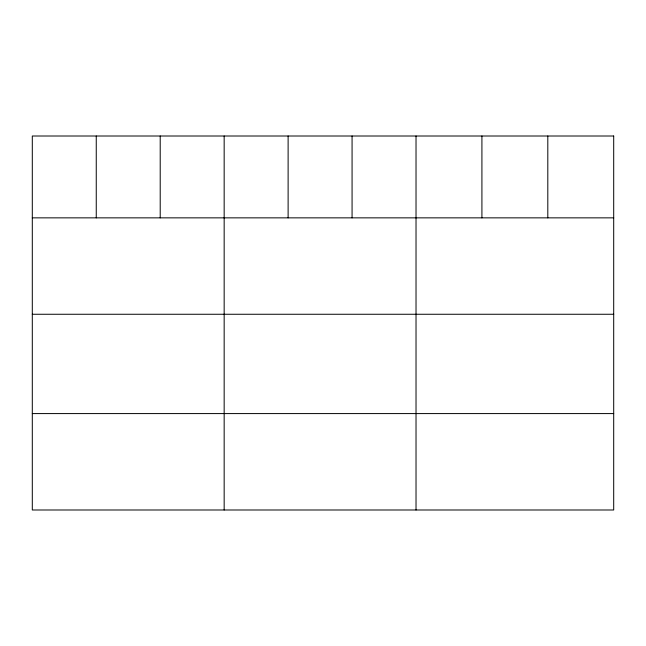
<?xml version="1.0" encoding="UTF-8"?>
<svg xmlns="http://www.w3.org/2000/svg" width="646" height="646" viewBox="0 0 646 646"><rect width="100%" height="100%" fill="white"/><g stroke="black" fill="none" stroke-linecap="round" stroke-linejoin="round"><path stroke-width="0.97" d="M32.3 217.855L613.7 217.855M32.3 314.263L613.7 314.263M32.3 413.585L613.7 413.585M547.808 136.007L547.808 217.855M481.916 136.007L481.916 217.855M416.024 136.007L416.024 509.993M352.07 136.007L352.07 217.855M288.116 136.007L288.116 217.855M224.162 136.007L224.162 509.993M160.208 136.007L160.208 217.855M96.254 136.007L96.254 217.855M613.7 136.007L32.3 136.007L32.3 509.993L613.7 509.993L613.7 136.007"/></g></svg>
